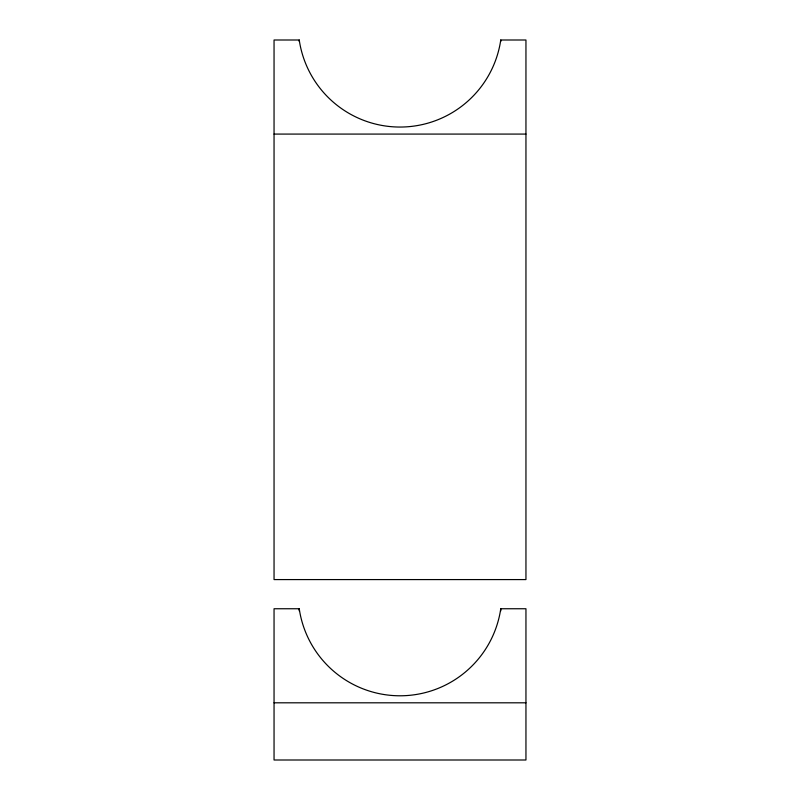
<?xml version="1.0" encoding="UTF-8"?>
<svg xmlns="http://www.w3.org/2000/svg" width="800" height="800" viewBox="0 0 800 800"><rect width="100%" height="100%" fill="white"/><g stroke="black" fill="none" stroke-linecap="round" stroke-linejoin="round"><path stroke-width="1.2" d="M299.24 40L274.05 40L274.05 579.58L525.95 579.58L525.95 40L500.76 40A101.84 101.84 0 0 1 299.24 40L299.24 41.47M274.05 134.08L525.95 134.08M299.24 608.75L274.05 608.75L274.05 760L525.95 760L525.95 608.75L500.76 608.75A101.84 101.83 0 0 1 299.24 608.75L299.24 610.92M274.05 702.81L525.95 702.81M500.76 40L500.76 41.47M500.76 608.75L500.76 610.92"/></g></svg>
